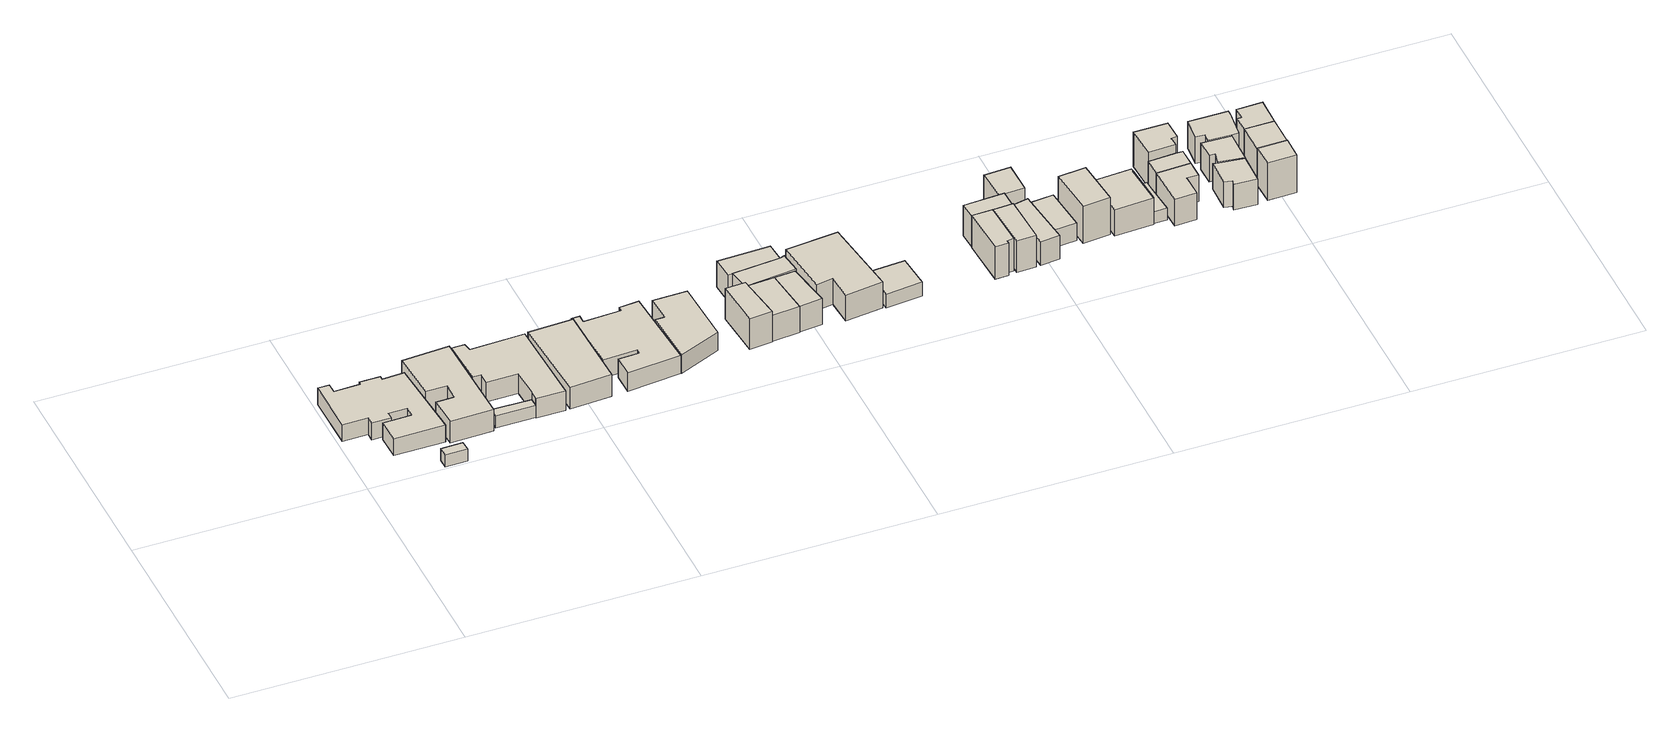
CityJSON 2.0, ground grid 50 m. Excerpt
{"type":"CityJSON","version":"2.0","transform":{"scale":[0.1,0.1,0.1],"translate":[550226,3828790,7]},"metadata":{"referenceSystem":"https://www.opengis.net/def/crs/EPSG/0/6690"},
"CityObjects":{
"building1":{"type":"Building","attributes":{"計測周辺長":94.28,"1/2500図郭":107,"区名":"平野区","町丁目名称":"瓜破西３丁目","街区番号":8,"class":"3001","usage":"411","measuredHeight":4.2,"storeysAboveGround":2,"BuildingDetailAttribute.buildingRoofEdgeArea":269.72,"BuildingDetailAttribute.buildingStructureType":"601","BuildingDetailAttribute.buildingStructureOrgType":"1","BuildingDetailAttribute.detailedUsage":"1110","BuildingDetailAttribute.specifiedBuildingCoverageRate":0.6,"BuildingDetailAttribute.surveyYear":2017,"BuildingRiverFloodingRiskAttribute.description":"2","BuildingRiverFloodingRiskAttribute.rank":"3","BuildingRiverFloodingRiskAttribute.depth":3.53,"BuildingRiverFloodingRiskAttribute.adminType":"1","BuildingRiverFloodingRiskAttribute.scale":"1","BuildingRiverFloodingRiskAttribute.duration":15.27,"BuildingIDAttribute.prefecture":"27","BuildingIDAttribute.city":"27126"},"geometry":[{"type":"Solid","lod":"1","boundaries":[[[[0,1,2,3,4,5,6,7,8,9,10,11,12,13,14,15,16,17]],[[16,18,19,17]],[[15,20,18,16]],[[14,21,20,15]],[[13,22,21,14]],[[12,23,22,13]],[[11,24,23,12]],[[10,25,24,11]],[[9,26,25,10]],[[8,27,26,9]],[[7,28,27,8]],[[6,29,28,7]],[[5,30,29,6]],[[4,31,30,5]],[[3,32,31,4]],[[2,33,32,3]],[[1,34,33,2]],[[0,35,34,1]],[[17,19,35,0]],[[18,20,21,22,23,24,25,26,27,28,29,30,31,32,33,34,35,19]]]]}]},
"building2":{"type":"Building","attributes":{"計測周辺長":14.01,"1/2500図郭":107,"区名":"平野区","町丁目名称":"瓜破西３丁目","街区番号":15,"class":"3001","usage":"411","storeysAboveGround":1,"BuildingDetailAttribute.buildingRoofEdgeArea":10.74,"BuildingDetailAttribute.buildingStructureType":"610","BuildingDetailAttribute.buildingStructureOrgType":"2","BuildingDetailAttribute.detailedUsage":"1110","BuildingDetailAttribute.specifiedBuildingCoverageRate":0.6,"BuildingDetailAttribute.surveyYear":2017,"BuildingRiverFloodingRiskAttribute.description":"2","BuildingRiverFloodingRiskAttribute.rank":"3","BuildingRiverFloodingRiskAttribute.depth":3.49,"BuildingRiverFloodingRiskAttribute.adminType":"1","BuildingRiverFloodingRiskAttribute.scale":"1","BuildingRiverFloodingRiskAttribute.duration":15.28,"BuildingIDAttribute.prefecture":"27","BuildingIDAttribute.city":"27126"},"geometry":[{"type":"Solid","lod":"1","boundaries":[[[[36,37,38,39]],[[38,40,41,39]],[[37,42,40,38]],[[36,43,42,37]],[[39,41,43,36]],[[40,42,43,41]]]]}]},
"building3":{"type":"Building","attributes":{"計測周辺長":70.78,"1/2500図郭":107,"区名":"平野区","町丁目名称":"瓜破西３丁目","街区番号":8,"class":"3001","usage":"411","measuredHeight":5.4,"storeysAboveGround":2,"BuildingDetailAttribute.buildingRoofEdgeArea":192.94,"BuildingDetailAttribute.buildingStructureType":"601","BuildingDetailAttribute.buildingStructureOrgType":"1","BuildingDetailAttribute.detailedUsage":"1110","BuildingDetailAttribute.specifiedBuildingCoverageRate":0.6,"BuildingDetailAttribute.surveyYear":2017,"BuildingRiverFloodingRiskAttribute.description":"2","BuildingRiverFloodingRiskAttribute.rank":"3","BuildingRiverFloodingRiskAttribute.depth":3.53,"BuildingRiverFloodingRiskAttribute.adminType":"1","BuildingRiverFloodingRiskAttribute.scale":"1","BuildingRiverFloodingRiskAttribute.duration":15.27,"BuildingIDAttribute.prefecture":"27","BuildingIDAttribute.city":"27126"},"geometry":[{"type":"Solid","lod":"1","boundaries":[[[[44,45,46,47,48,49,50,51]],[[50,52,53,51]],[[49,54,52,50]],[[48,55,54,49]],[[47,56,55,48]],[[46,57,56,47]],[[45,58,57,46]],[[44,59,58,45]],[[51,53,59,44]],[[52,54,55,56,57,58,59,53]]]]}]},
"building4":{"type":"Building","attributes":{"計測周辺長":21.18,"1/2500図郭":107,"区名":"平野区","町丁目名称":"瓜破西３丁目","街区番号":8,"class":"3001","usage":"411","storeysAboveGround":1,"BuildingDetailAttribute.buildingRoofEdgeArea":17.98,"BuildingDetailAttribute.buildingStructureType":"601","BuildingDetailAttribute.buildingStructureOrgType":"1","BuildingDetailAttribute.detailedUsage":"1110","BuildingDetailAttribute.specifiedBuildingCoverageRate":0.6,"BuildingDetailAttribute.surveyYear":2017,"BuildingRiverFloodingRiskAttribute.description":"2","BuildingRiverFloodingRiskAttribute.rank":"3","BuildingRiverFloodingRiskAttribute.depth":3.71,"BuildingRiverFloodingRiskAttribute.adminType":"1","BuildingRiverFloodingRiskAttribute.scale":"1","BuildingRiverFloodingRiskAttribute.duration":15.3,"BuildingIDAttribute.prefecture":"27","BuildingIDAttribute.city":"27126"},"geometry":[{"type":"Solid","lod":"1","boundaries":[[[[60,61,62,63]],[[62,64,65,63]],[[61,66,64,62]],[[60,67,66,61]],[[63,65,67,60]],[[64,66,67,65]]]]}]},
"building5":{"type":"Building","attributes":{"計測周辺長":71.53,"1/2500図郭":107,"区名":"平野区","町丁目名称":"瓜破西３丁目","街区番号":8,"class":"3001","usage":"411","measuredHeight":4.9,"storeysAboveGround":2,"BuildingDetailAttribute.buildingRoofEdgeArea":213.63,"BuildingDetailAttribute.buildingStructureType":"601","BuildingDetailAttribute.buildingStructureOrgType":"1","BuildingDetailAttribute.detailedUsage":"1110","BuildingDetailAttribute.specifiedBuildingCoverageRate":0.6,"BuildingDetailAttribute.surveyYear":2017,"BuildingRiverFloodingRiskAttribute.description":"2","BuildingRiverFloodingRiskAttribute.rank":"3","BuildingRiverFloodingRiskAttribute.depth":3.57,"BuildingRiverFloodingRiskAttribute.adminType":"1","BuildingRiverFloodingRiskAttribute.scale":"1","BuildingRiverFloodingRiskAttribute.duration":15.2,"BuildingIDAttribute.prefecture":"27","BuildingIDAttribute.city":"27126"},"geometry":[{"type":"Solid","lod":"1","boundaries":[[[[68,63,69,70,71,72,73,74,75,76,77,78,60]],[[78,79,80,60]],[[77,81,79,78]],[[76,82,81,77]],[[75,83,82,76]],[[74,84,83,75]],[[73,85,84,74]],[[72,86,85,73]],[[71,87,86,72]],[[70,88,87,71]],[[69,89,88,70]],[[63,90,89,69]],[[68,91,90,63]],[[60,80,91,68]],[[79,81,82,83,84,85,86,87,88,89,90,91,80]]]]}]},
"building6":{"type":"Building","attributes":{"計測周辺長":56.54,"1/2500図郭":107,"区名":"平野区","町丁目名称":"瓜破西３丁目","街区番号":8,"class":"3001","usage":"411","measuredHeight":5.5,"storeysAboveGround":2,"BuildingDetailAttribute.buildingRoofEdgeArea":177.19,"BuildingDetailAttribute.buildingStructureType":"601","BuildingDetailAttribute.buildingStructureOrgType":"1","BuildingDetailAttribute.detailedUsage":"1110","BuildingDetailAttribute.specifiedBuildingCoverageRate":0.6,"BuildingDetailAttribute.surveyYear":2017,"BuildingRiverFloodingRiskAttribute.description":"2","BuildingRiverFloodingRiskAttribute.rank":"3","BuildingRiverFloodingRiskAttribute.depth":3.47,"BuildingRiverFloodingRiskAttribute.adminType":"1","BuildingRiverFloodingRiskAttribute.scale":"1","BuildingRiverFloodingRiskAttribute.duration":15.2,"BuildingIDAttribute.prefecture":"27","BuildingIDAttribute.city":"27126"},"geometry":[{"type":"Solid","lod":"1","boundaries":[[[[92,93,94,95]],[[94,96,97,95]],[[93,98,96,94]],[[92,99,98,93]],[[95,97,99,92]],[[96,98,99,97]]]]}]},
"building7":{"type":"Building","attributes":{"計測周辺長":92.6,"1/2500図郭":107,"区名":"平野区","町丁目名称":"瓜破西３丁目","街区番号":8,"class":"3001","usage":"411","measuredHeight":4.6,"storeysAboveGround":2,"BuildingDetailAttribute.buildingRoofEdgeArea":288.92,"BuildingDetailAttribute.buildingStructureType":"601","BuildingDetailAttribute.buildingStructureOrgType":"1","BuildingDetailAttribute.detailedUsage":"1110","BuildingDetailAttribute.specifiedBuildingCoverageRate":0.6,"BuildingDetailAttribute.surveyYear":2017,"BuildingRiverFloodingRiskAttribute.description":"2","BuildingRiverFloodingRiskAttribute.rank":"3","BuildingRiverFloodingRiskAttribute.depth":3.47,"BuildingRiverFloodingRiskAttribute.adminType":"1","BuildingRiverFloodingRiskAttribute.scale":"1","BuildingRiverFloodingRiskAttribute.duration":15.28,"BuildingIDAttribute.prefecture":"27","BuildingIDAttribute.city":"27126"},"geometry":[{"type":"Solid","lod":"1","boundaries":[[[[100,101,102,103,104,105,106,107,108,109,110,111]],[[110,112,113,111]],[[109,114,112,110]],[[108,115,114,109]],[[107,116,115,108]],[[106,117,116,107]],[[105,118,117,106]],[[104,119,118,105]],[[103,120,119,104]],[[102,121,120,103]],[[101,122,121,102]],[[100,123,122,101]],[[111,113,123,100]],[[112,114,115,116,117,118,119,120,121,122,123,113]]]]}]},
"building8":{"type":"Building","attributes":{"計測周辺長":41.13,"1/2500図郭":107,"区名":"平野区","町丁目名称":"瓜破西３丁目","街区番号":8,"class":"3001","usage":"411","measuredHeight":4.7,"storeysAboveGround":1,"BuildingDetailAttribute.buildingRoofEdgeArea":93.41,"BuildingDetailAttribute.buildingStructureType":"601","BuildingDetailAttribute.buildingStructureOrgType":"1","BuildingDetailAttribute.detailedUsage":"1110","BuildingDetailAttribute.specifiedBuildingCoverageRate":0.6,"BuildingDetailAttribute.surveyYear":2017,"BuildingRiverFloodingRiskAttribute.description":"2","BuildingRiverFloodingRiskAttribute.rank":"3","BuildingRiverFloodingRiskAttribute.depth":3.81,"BuildingRiverFloodingRiskAttribute.adminType":"1","BuildingRiverFloodingRiskAttribute.scale":"1","BuildingRiverFloodingRiskAttribute.duration":15.28,"BuildingIDAttribute.prefecture":"27","BuildingIDAttribute.city":"27126"},"geometry":[{"type":"Solid","lod":"1","boundaries":[[[[124,125,126,127,128,129]],[[128,130,131,129]],[[127,132,130,128]],[[126,133,132,127]],[[125,134,133,126]],[[124,135,134,125]],[[129,131,135,124]],[[130,132,133,134,135,131]]]]}]},
"building9":{"type":"Building","attributes":{"計測周辺長":30.69,"1/2500図郭":107,"区名":"平野区","町丁目名称":"瓜破６丁目","街区番号":2,"class":"3001","usage":"411","measuredHeight":7.8,"storeysAboveGround":3,"BuildingDetailAttribute.buildingRoofEdgeArea":50.05,"BuildingDetailAttribute.buildingStructureType":"610","BuildingDetailAttribute.buildingStructureOrgType":"2","BuildingDetailAttribute.detailedUsage":"1110","BuildingDetailAttribute.specifiedBuildingCoverageRate":0.6,"BuildingDetailAttribute.surveyYear":2017,"BuildingRiverFloodingRiskAttribute.description":"2","BuildingRiverFloodingRiskAttribute.rank":"3","BuildingRiverFloodingRiskAttribute.depth":3.71,"BuildingRiverFloodingRiskAttribute.adminType":"1","BuildingRiverFloodingRiskAttribute.scale":"1","BuildingRiverFloodingRiskAttribute.duration":15.28,"BuildingIDAttribute.prefecture":"27","BuildingIDAttribute.city":"27126"},"geometry":[{"type":"Solid","lod":"1","boundaries":[[[[136,137,138,139]],[[138,140,141,139]],[[137,142,140,138]],[[136,143,142,137]],[[139,141,143,136]],[[140,142,143,141]]]]}]},
"building10":{"type":"Building","attributes":{"計測周辺長":33.17,"1/2500図郭":107,"区名":"平野区","町丁目名称":"瓜破６丁目","街区番号":2,"class":"3001","usage":"411","measuredHeight":6.6,"storeysAboveGround":2,"BuildingDetailAttribute.buildingRoofEdgeArea":64.23,"BuildingDetailAttribute.buildingStructureType":"601","BuildingDetailAttribute.buildingStructureOrgType":"1","BuildingDetailAttribute.detailedUsage":"1110","BuildingDetailAttribute.specifiedBuildingCoverageRate":0.6,"BuildingDetailAttribute.surveyYear":2017,"BuildingRiverFloodingRiskAttribute.description":"2","BuildingRiverFloodingRiskAttribute.rank":"3","BuildingRiverFloodingRiskAttribute.depth":3.66,"BuildingRiverFloodingRiskAttribute.adminType":"1","BuildingRiverFloodingRiskAttribute.scale":"1","BuildingRiverFloodingRiskAttribute.duration":14.57,"BuildingIDAttribute.prefecture":"27","BuildingIDAttribute.city":"27126"},"geometry":[{"type":"Solid","lod":"1","boundaries":[[[[144,145,146,147]],[[146,148,149,147]],[[145,150,148,146]],[[144,151,150,145]],[[147,149,151,144]],[[148,150,151,149]]]]}]},
"building11":{"type":"Building","attributes":{"計測周辺長":31.93,"1/2500図郭":107,"区名":"平野区","町丁目名称":"瓜破６丁目","街区番号":2,"class":"3001","usage":"411","measuredHeight":6.4,"storeysAboveGround":2,"BuildingDetailAttribute.buildingRoofEdgeArea":51.83,"BuildingDetailAttribute.buildingStructureType":"601","BuildingDetailAttribute.buildingStructureOrgType":"1","BuildingDetailAttribute.detailedUsage":"1110","BuildingDetailAttribute.specifiedBuildingCoverageRate":0.6,"BuildingDetailAttribute.surveyYear":2017,"BuildingRiverFloodingRiskAttribute.description":"2","BuildingRiverFloodingRiskAttribute.rank":"3","BuildingRiverFloodingRiskAttribute.depth":3.66,"BuildingRiverFloodingRiskAttribute.adminType":"1","BuildingRiverFloodingRiskAttribute.scale":"1","BuildingRiverFloodingRiskAttribute.duration":14.57,"BuildingIDAttribute.prefecture":"27","BuildingIDAttribute.city":"27126"},"geometry":[{"type":"Solid","lod":"1","boundaries":[[[[152,153,154,155,156]],[[155,157,158,156]],[[154,159,157,155]],[[153,160,159,154]],[[152,161,160,153]],[[156,158,161,152]],[[157,159,160,161,158]]]]}]},
"building12":{"type":"Building","attributes":{"計測周辺長":32.42,"1/2500図郭":107,"区名":"平野区","町丁目名称":"瓜破６丁目","街区番号":2,"class":"3001","usage":"411","measuredHeight":6.5,"storeysAboveGround":2,"BuildingDetailAttribute.buildingRoofEdgeArea":53.65,"BuildingDetailAttribute.buildingStructureType":"601","BuildingDetailAttribute.buildingStructureOrgType":"1","BuildingDetailAttribute.detailedUsage":"1110","BuildingDetailAttribute.specifiedBuildingCoverageRate":0.6,"BuildingDetailAttribute.surveyYear":2017,"BuildingRiverFloodingRiskAttribute.description":"2","BuildingRiverFloodingRiskAttribute.rank":"3","BuildingRiverFloodingRiskAttribute.depth":3.66,"BuildingRiverFloodingRiskAttribute.adminType":"1","BuildingRiverFloodingRiskAttribute.scale":"1","BuildingRiverFloodingRiskAttribute.duration":14.57,"BuildingIDAttribute.prefecture":"27","BuildingIDAttribute.city":"27126"},"geometry":[{"type":"Solid","lod":"1","boundaries":[[[[162,163,164,165,166]],[[165,167,168,166]],[[164,169,167,165]],[[163,170,169,164]],[[162,171,170,163]],[[166,168,171,162]],[[167,169,170,171,168]]]]}]},
"building13":{"type":"Building","attributes":{"計測周辺長":29.86,"1/2500図郭":107,"区名":"平野区","町丁目名称":"瓜破６丁目","街区番号":2,"class":"3001","usage":"411","measuredHeight":6.5,"storeysAboveGround":2,"BuildingDetailAttribute.buildingRoofEdgeArea":48.21,"BuildingDetailAttribute.buildingStructureType":"601","BuildingDetailAttribute.buildingStructureOrgType":"1","BuildingDetailAttribute.detailedUsage":"1110","BuildingDetailAttribute.specifiedBuildingCoverageRate":0.6,"BuildingDetailAttribute.surveyYear":2017,"BuildingRiverFloodingRiskAttribute.description":"2","BuildingRiverFloodingRiskAttribute.rank":"3","BuildingRiverFloodingRiskAttribute.depth":3.56,"BuildingRiverFloodingRiskAttribute.adminType":"1","BuildingRiverFloodingRiskAttribute.scale":"1","BuildingRiverFloodingRiskAttribute.duration":14.57,"BuildingIDAttribute.prefecture":"27","BuildingIDAttribute.city":"27126"},"geometry":[{"type":"Solid","lod":"1","boundaries":[[[[172,173,174,175]],[[174,176,151,175]],[[173,177,176,174]],[[172,149,177,173]],[[175,151,149,172]],[[176,177,149,151]]]]}]},
"building14":{"type":"Building","attributes":{"計測周辺長":65.95,"1/2500図郭":107,"区名":"平野区","町丁目名称":"瓜破６丁目","街区番号":2,"class":"3001","usage":"411","measuredHeight":6.5,"storeysAboveGround":2,"BuildingDetailAttribute.buildingRoofEdgeArea":208.09,"BuildingDetailAttribute.buildingStructureType":"601","BuildingDetailAttribute.buildingStructureOrgType":"1","BuildingDetailAttribute.detailedUsage":"1110","BuildingDetailAttribute.specifiedBuildingCoverageRate":0.6,"BuildingDetailAttribute.surveyYear":2017,"BuildingRiverFloodingRiskAttribute.description":"2","BuildingRiverFloodingRiskAttribute.rank":"3","BuildingRiverFloodingRiskAttribute.depth":3.46,"BuildingRiverFloodingRiskAttribute.adminType":"1","BuildingRiverFloodingRiskAttribute.scale":"1","BuildingRiverFloodingRiskAttribute.duration":14.57,"BuildingIDAttribute.prefecture":"27","BuildingIDAttribute.city":"27126"},"geometry":[{"type":"Solid","lod":"1","boundaries":[[[[178,179,180,181,182,183]],[[182,184,185,183]],[[181,186,184,182]],[[180,187,186,181]],[[179,188,187,180]],[[178,189,188,179]],[[183,185,189,178]],[[184,186,187,188,189,185]]]]}]},
"building15":{"type":"Building","attributes":{"計測周辺長":31.07,"1/2500図郭":107,"区名":"平野区","町丁目名称":"瓜破６丁目","街区番号":2,"class":"3001","usage":"402","measuredHeight":3.5,"storeysAboveGround":1,"BuildingDetailAttribute.buildingRoofEdgeArea":60.28,"BuildingDetailAttribute.buildingStructureType":"610","BuildingDetailAttribute.buildingStructureOrgType":"2","BuildingDetailAttribute.detailedUsage":"1401","BuildingDetailAttribute.specifiedBuildingCoverageRate":0.6,"BuildingDetailAttribute.surveyYear":2017,"BuildingRiverFloodingRiskAttribute.description":"2","BuildingRiverFloodingRiskAttribute.rank":"3","BuildingRiverFloodingRiskAttribute.depth":3.46,"BuildingRiverFloodingRiskAttribute.adminType":"1","BuildingRiverFloodingRiskAttribute.scale":"1","BuildingRiverFloodingRiskAttribute.duration":14.57,"BuildingIDAttribute.prefecture":"27","BuildingIDAttribute.city":"27126"},"geometry":[{"type":"Solid","lod":"1","boundaries":[[[[190,191,192,193]],[[192,194,195,193]],[[191,196,194,192]],[[190,197,196,191]],[[193,195,197,190]],[[194,196,197,195]]]]}]},
"building16":{"type":"Building","attributes":{"計測周辺長":31.71,"1/2500図郭":107,"区名":"平野区","町丁目名称":"瓜破６丁目","街区番号":4,"class":"3001","usage":"411","measuredHeight":8.2,"storeysAboveGround":3,"BuildingDetailAttribute.buildingRoofEdgeArea":54.81,"BuildingDetailAttribute.buildingStructureType":"601","BuildingDetailAttribute.buildingStructureOrgType":"1","BuildingDetailAttribute.detailedUsage":"1110","BuildingDetailAttribute.specifiedBuildingCoverageRate":0.6,"BuildingDetailAttribute.surveyYear":2017,"BuildingRiverFloodingRiskAttribute.description":"2","BuildingRiverFloodingRiskAttribute.rank":"3","BuildingRiverFloodingRiskAttribute.depth":3.96,"BuildingRiverFloodingRiskAttribute.adminType":"1","BuildingRiverFloodingRiskAttribute.scale":"1","BuildingRiverFloodingRiskAttribute.duration":14.87,"BuildingIDAttribute.prefecture":"27","BuildingIDAttribute.city":"27126"},"geometry":[{"type":"Solid","lod":"1","boundaries":[[[[198,199,200,201,202,203]],[[202,204,205,203]],[[201,206,204,202]],[[200,207,206,201]],[[199,208,207,200]],[[198,209,208,199]],[[203,205,209,198]],[[204,206,207,208,209,205]]]]}]},
"building17":{"type":"Building","attributes":{"計測周辺長":27.27,"1/2500図郭":107,"区名":"平野区","町丁目名称":"瓜破６丁目","街区番号":4,"class":"3001","usage":"413","measuredHeight":7.7,"storeysAboveGround":3,"BuildingDetailAttribute.buildingRoofEdgeArea":40.04,"BuildingDetailAttribute.buildingStructureType":"601","BuildingDetailAttribute.buildingStructureOrgType":"1","BuildingDetailAttribute.detailedUsage":"1150","BuildingDetailAttribute.specifiedBuildingCoverageRate":0.6,"BuildingDetailAttribute.surveyYear":2017,"BuildingRiverFloodingRiskAttribute.description":"2","BuildingRiverFloodingRiskAttribute.rank":"3","BuildingRiverFloodingRiskAttribute.depth":3.96,"BuildingRiverFloodingRiskAttribute.adminType":"1","BuildingRiverFloodingRiskAttribute.scale":"1","BuildingRiverFloodingRiskAttribute.duration":14.87,"BuildingIDAttribute.prefecture":"27","BuildingIDAttribute.city":"27126"},"geometry":[{"type":"Solid","lod":"1","boundaries":[[[[210,211,212,213]],[[212,214,215,213]],[[211,216,214,212]],[[210,217,216,211]],[[213,215,217,210]],[[214,216,217,215]]]]}]},
"building18":{"type":"Building","attributes":{"計測周辺長":29.62,"1/2500図郭":107,"区名":"平野区","町丁目名称":"瓜破６丁目","街区番号":4,"class":"3001","usage":"411","measuredHeight":7.9,"storeysAboveGround":3,"BuildingDetailAttribute.buildingRoofEdgeArea":44.38,"BuildingDetailAttribute.buildingStructureType":"601","BuildingDetailAttribute.buildingStructureOrgType":"1","BuildingDetailAttribute.detailedUsage":"1110","BuildingDetailAttribute.specifiedBuildingCoverageRate":0.6,"BuildingDetailAttribute.surveyYear":2017,"BuildingRiverFloodingRiskAttribute.description":"2","BuildingRiverFloodingRiskAttribute.rank":"3","BuildingRiverFloodingRiskAttribute.depth":3.65,"BuildingRiverFloodingRiskAttribute.adminType":"1","BuildingRiverFloodingRiskAttribute.scale":"1","BuildingRiverFloodingRiskAttribute.duration":14.87,"BuildingIDAttribute.prefecture":"27","BuildingIDAttribute.city":"27126"},"geometry":[{"type":"Solid","lod":"1","boundaries":[[[[218,219,220,221]],[[220,222,223,221]],[[219,224,222,220]],[[218,225,224,219]],[[221,223,225,218]],[[222,224,225,223]]]]}]},
"building19":{"type":"Building","attributes":{"計測周辺長":31.5,"1/2500図郭":107,"区名":"平野区","町丁目名称":"瓜破６丁目","街区番号":4,"class":"3001","usage":"411","measuredHeight":5.8,"storeysAboveGround":2,"BuildingDetailAttribute.buildingRoofEdgeArea":46.46,"BuildingDetailAttribute.buildingStructureType":"601","BuildingDetailAttribute.buildingStructureOrgType":"1","BuildingDetailAttribute.detailedUsage":"1110","BuildingDetailAttribute.specifiedBuildingCoverageRate":0.6,"BuildingDetailAttribute.surveyYear":2017,"BuildingRiverFloodingRiskAttribute.description":"2","BuildingRiverFloodingRiskAttribute.rank":"3","BuildingRiverFloodingRiskAttribute.depth":3.56,"BuildingRiverFloodingRiskAttribute.adminType":"1","BuildingRiverFloodingRiskAttribute.scale":"1","BuildingRiverFloodingRiskAttribute.duration":13.62,"BuildingIDAttribute.prefecture":"27","BuildingIDAttribute.city":"27126"},"geometry":[{"type":"Solid","lod":"1","boundaries":[[[[226,227,228,229]],[[228,230,231,229]],[[227,232,230,228]],[[226,233,232,227]],[[229,231,233,226]],[[230,232,233,231]]]]}]},
"building20":{"type":"Building","attributes":{"計測周辺長":25.41,"1/2500図郭":107,"区名":"平野区","町丁目名称":"瓜破６丁目","街区番号":4,"class":"3001","usage":"411","measuredHeight":7,"storeysAboveGround":2,"BuildingDetailAttribute.buildingRoofEdgeArea":39.82,"BuildingDetailAttribute.buildingStructureType":"601","BuildingDetailAttribute.buildingStructureOrgType":"1","BuildingDetailAttribute.detailedUsage":"1110","BuildingDetailAttribute.specifiedBuildingCoverageRate":0.6,"BuildingDetailAttribute.surveyYear":2017,"BuildingRiverFloodingRiskAttribute.description":"2","BuildingRiverFloodingRiskAttribute.rank":"3","BuildingRiverFloodingRiskAttribute.depth":3.75,"BuildingRiverFloodingRiskAttribute.adminType":"1","BuildingRiverFloodingRiskAttribute.scale":"1","BuildingRiverFloodingRiskAttribute.duration":14.87,"BuildingIDAttribute.prefecture":"27","BuildingIDAttribute.city":"27126"},"geometry":[{"type":"Solid","lod":"1","boundaries":[[[[234,235,236,237]],[[236,238,239,237]],[[235,240,238,236]],[[234,241,240,235]],[[237,239,241,234]],[[238,240,241,239]]]]}]},
"building21":{"type":"Building","attributes":{"計測周辺長":29.94,"1/2500図郭":107,"区名":"平野区","町丁目名称":"瓜破６丁目","街区番号":4,"class":"3001","usage":"411","measuredHeight":4.4,"storeysAboveGround":1,"BuildingDetailAttribute.buildingRoofEdgeArea":50.28,"BuildingDetailAttribute.buildingStructureType":"601","BuildingDetailAttribute.buildingStructureOrgType":"1","BuildingDetailAttribute.detailedUsage":"1110","BuildingDetailAttribute.specifiedBuildingCoverageRate":0.6,"BuildingDetailAttribute.surveyYear":2017,"BuildingRiverFloodingRiskAttribute.description":"2","BuildingRiverFloodingRiskAttribute.rank":"3","BuildingRiverFloodingRiskAttribute.depth":3.56,"BuildingRiverFloodingRiskAttribute.adminType":"1","BuildingRiverFloodingRiskAttribute.scale":"1","BuildingRiverFloodingRiskAttribute.duration":13.62,"BuildingIDAttribute.prefecture":"27","BuildingIDAttribute.city":"27126"},"geometry":[{"type":"Solid","lod":"1","boundaries":[[[[242,243,244,245]],[[244,246,247,245]],[[243,248,246,244]],[[242,249,248,243]],[[245,247,249,242]],[[246,248,249,247]]]]}]},
"building22":{"type":"Building","attributes":{"計測周辺長":33.1,"1/2500図郭":107,"区名":"平野区","町丁目名称":"瓜破６丁目","街区番号":4,"class":"3001","usage":"413","measuredHeight":9.3,"storeysAboveGround":3,"BuildingDetailAttribute.buildingRoofEdgeArea":63.38,"BuildingDetailAttribute.buildingStructureType":"601","BuildingDetailAttribute.buildingStructureOrgType":"1","BuildingDetailAttribute.detailedUsage":"1150","BuildingDetailAttribute.specifiedBuildingCoverageRate":0.6,"BuildingDetailAttribute.surveyYear":2017,"BuildingRiverFloodingRiskAttribute.description":"2","BuildingRiverFloodingRiskAttribute.rank":"3","BuildingRiverFloodingRiskAttribute.depth":3.56,"BuildingRiverFloodingRiskAttribute.adminType":"1","BuildingRiverFloodingRiskAttribute.scale":"1","BuildingRiverFloodingRiskAttribute.duration":13.62,"BuildingIDAttribute.prefecture":"27","BuildingIDAttribute.city":"27126"},"geometry":[{"type":"Solid","lod":"1","boundaries":[[[[250,251,252,253]],[[252,254,255,253]],[[251,256,254,252]],[[250,257,256,251]],[[253,255,257,250]],[[254,256,257,255]]]]}]},
"building23":{"type":"Building","attributes":{"計測周辺長":37.45,"1/2500図郭":107,"区名":"平野区","町丁目名称":"瓜破６丁目","街区番号":4,"class":"3001","usage":"411","measuredHeight":6.6,"storeysAboveGround":2,"BuildingDetailAttribute.buildingRoofEdgeArea":87,"BuildingDetailAttribute.buildingStructureType":"601","BuildingDetailAttribute.buildingStructureOrgType":"1","BuildingDetailAttribute.detailedUsage":"1110","BuildingDetailAttribute.specifiedBuildingCoverageRate":0.6,"BuildingDetailAttribute.surveyYear":2017,"BuildingRiverFloodingRiskAttribute.description":"2","BuildingRiverFloodingRiskAttribute.rank":"3","BuildingRiverFloodingRiskAttribute.depth":3.56,"BuildingRiverFloodingRiskAttribute.adminType":"1","BuildingRiverFloodingRiskAttribute.scale":"1","BuildingRiverFloodingRiskAttribute.duration":13.62,"BuildingIDAttribute.prefecture":"27","BuildingIDAttribute.city":"27126"},"geometry":[{"type":"Solid","lod":"1","boundaries":[[[[258,259,260,261,262,263,264,265]],[[264,266,267,265]],[[263,268,266,264]],[[262,269,268,263]],[[261,270,269,262]],[[260,271,270,261]],[[259,272,271,260]],[[258,273,272,259]],[[265,267,273,258]],[[266,268,269,270,271,272,273,267]]]]}]},
"building24":{"type":"Building","attributes":{"計測周辺長":37.45,"1/2500図郭":107,"区名":"平野区","町丁目名称":"瓜破６丁目","街区番号":4,"class":"3001","usage":"411","measuredHeight":6.6,"storeysAboveGround":2,"BuildingDetailAttribute.buildingRoofEdgeArea":87,"BuildingDetailAttribute.buildingStructureType":"601","BuildingDetailAttribute.buildingStructureOrgType":"1","BuildingDetailAttribute.detailedUsage":"1110","BuildingDetailAttribute.specifiedBuildingCoverageRate":0.6,"BuildingDetailAttribute.surveyYear":2017,"BuildingRiverFloodingRiskAttribute.description":"2","BuildingRiverFloodingRiskAttribute.rank":"3","BuildingRiverFloodingRiskAttribute.depth":3.56,"BuildingRiverFloodingRiskAttribute.adminType":"1","BuildingRiverFloodingRiskAttribute.scale":"1","BuildingRiverFloodingRiskAttribute.duration":13.62,"BuildingIDAttribute.prefecture":"27","BuildingIDAttribute.city":"27126"},"geometry":[{"type":"Solid","lod":"1","boundaries":[[[[260,259,258,265]],[[258,273,267,265]],[[259,272,273,258]],[[260,271,272,259]],[[265,267,271,260]],[[273,272,271,267]]]]}]},
"building25":{"type":"Building","attributes":{"計測周辺長":23.65,"1/2500図郭":107,"区名":"平野区","町丁目名称":"瓜破６丁目","街区番号":4,"class":"3001","usage":"411","storeysAboveGround":1,"BuildingDetailAttribute.buildingRoofEdgeArea":25.33,"BuildingDetailAttribute.buildingStructureType":"610","BuildingDetailAttribute.buildingStructureOrgType":"2","BuildingDetailAttribute.detailedUsage":"1110","BuildingDetailAttribute.specifiedBuildingCoverageRate":0.6,"BuildingDetailAttribute.surveyYear":2017,"BuildingRiverFloodingRiskAttribute.description":"2","BuildingRiverFloodingRiskAttribute.rank":"3","BuildingRiverFloodingRiskAttribute.depth":3.56,"BuildingRiverFloodingRiskAttribute.adminType":"1","BuildingRiverFloodingRiskAttribute.scale":"1","BuildingRiverFloodingRiskAttribute.duration":13.62,"BuildingIDAttribute.prefecture":"27","BuildingIDAttribute.city":"27126"},"geometry":[{"type":"Solid","lod":"1","boundaries":[[[[274,260,265,275,276]],[[275,277,278,276]],[[265,279,277,275]],[[260,280,279,265]],[[274,281,280,260]],[[276,278,281,274]],[[277,279,280,281,278]]]]}]},
"building26":{"type":"Building","attributes":{"計測周辺長":32.66,"1/2500図郭":107,"区名":"平野区","町丁目名称":"瓜破６丁目","街区番号":4,"class":"3001","usage":"411","measuredHeight":6.7,"storeysAboveGround":2,"BuildingDetailAttribute.buildingRoofEdgeArea":53.14,"BuildingDetailAttribute.buildingStructureType":"601","BuildingDetailAttribute.buildingStructureOrgType":"1","BuildingDetailAttribute.detailedUsage":"1110","BuildingDetailAttribute.specifiedBuildingCoverageRate":0.8,"BuildingDetailAttribute.surveyYear":2017,"BuildingRiverFloodingRiskAttribute.description":"2","BuildingRiverFloodingRiskAttribute.rank":"3","BuildingRiverFloodingRiskAttribute.depth":3.52,"BuildingRiverFloodingRiskAttribute.adminType":"1","BuildingRiverFloodingRiskAttribute.scale":"1","BuildingRiverFloodingRiskAttribute.duration":12.98,"BuildingIDAttribute.prefecture":"27","BuildingIDAttribute.city":"27126"},"geometry":[{"type":"Solid","lod":"1","boundaries":[[[[282,283,284,285,286,287]],[[286,288,289,287]],[[285,290,288,286]],[[284,291,290,285]],[[283,292,291,284]],[[282,293,292,283]],[[287,289,293,282]],[[288,290,291,292,293,289]]]]}]},
"building27":{"type":"Building","attributes":{"計測周辺長":22.97,"1/2500図郭":107,"区名":"平野区","町丁目名称":"瓜破６丁目","街区番号":4,"class":"3001","usage":"411","measuredHeight":6.5,"storeysAboveGround":2,"BuildingDetailAttribute.buildingRoofEdgeArea":30.16,"BuildingDetailAttribute.buildingStructureType":"601","BuildingDetailAttribute.buildingStructureOrgType":"1","BuildingDetailAttribute.detailedUsage":"1110","BuildingDetailAttribute.specifiedBuildingCoverageRate":0.8,"BuildingDetailAttribute.surveyYear":2017,"BuildingRiverFloodingRiskAttribute.description":"2","BuildingRiverFloodingRiskAttribute.rank":"3","BuildingRiverFloodingRiskAttribute.depth":3.32,"BuildingRiverFloodingRiskAttribute.adminType":"1","BuildingRiverFloodingRiskAttribute.scale":"1","BuildingRiverFloodingRiskAttribute.duration":12.98,"BuildingIDAttribute.prefecture":"27","BuildingIDAttribute.city":"27126"},"geometry":[{"type":"Solid","lod":"1","boundaries":[[[[294,295,296,297,298]],[[297,299,300,298]],[[296,288,299,297]],[[295,289,288,296]],[[294,301,289,295]],[[298,300,301,294]],[[299,288,289,301,300]]]]}]},
"building28":{"type":"Building","attributes":{"計測周辺長":28.38,"1/2500図郭":107,"区名":"平野区","町丁目名称":"瓜破６丁目","街区番号":4,"class":"3001","usage":"411","measuredHeight":8.7,"storeysAboveGround":2,"BuildingDetailAttribute.buildingRoofEdgeArea":48.26,"BuildingDetailAttribute.buildingStructureType":"601","BuildingDetailAttribute.buildingStructureOrgType":"1","BuildingDetailAttribute.detailedUsage":"1110","BuildingDetailAttribute.specifiedBuildingCoverageRate":0.8,"BuildingDetailAttribute.surveyYear":2017,"BuildingRiverFloodingRiskAttribute.description":"2","BuildingRiverFloodingRiskAttribute.rank":"3","BuildingRiverFloodingRiskAttribute.depth":3.42,"BuildingRiverFloodingRiskAttribute.adminType":"1","BuildingRiverFloodingRiskAttribute.scale":"1","BuildingRiverFloodingRiskAttribute.duration":12.98,"BuildingIDAttribute.prefecture":"27","BuildingIDAttribute.city":"27126"},"geometry":[{"type":"Solid","lod":"1","boundaries":[[[[297,302,303,304,305,298]],[[305,306,307,298]],[[304,308,306,305]],[[303,309,308,304]],[[302,310,309,303]],[[297,311,310,302]],[[298,307,311,297]],[[306,308,309,310,311,307]]]]}]},
"building29":{"type":"Building","attributes":{"計測周辺長":27.86,"1/2500図郭":107,"区名":"平野区","町丁目名称":"瓜破６丁目","街区番号":4,"class":"3001","usage":"413","measuredHeight":6.5,"storeysAboveGround":2,"BuildingDetailAttribute.buildingRoofEdgeArea":45.44,"BuildingDetailAttribute.buildingStructureType":"601","BuildingDetailAttribute.buildingStructureOrgType":"1","BuildingDetailAttribute.detailedUsage":"1150","BuildingDetailAttribute.specifiedBuildingCoverageRate":0.8,"BuildingDetailAttribute.surveyYear":2017,"BuildingRiverFloodingRiskAttribute.description":"2","BuildingRiverFloodingRiskAttribute.rank":"3","BuildingRiverFloodingRiskAttribute.depth":3.32,"BuildingRiverFloodingRiskAttribute.adminType":"1","BuildingRiverFloodingRiskAttribute.scale":"1","BuildingRiverFloodingRiskAttribute.duration":12.98,"BuildingIDAttribute.prefecture":"27","BuildingIDAttribute.city":"27126"},"geometry":[{"type":"Solid","lod":"1","boundaries":[[[[312,313,314,315,316,317,318]],[[317,319,320,318]],[[316,321,319,317]],[[315,322,321,316]],[[314,323,322,315]],[[313,324,323,314]],[[312,325,324,313]],[[318,320,325,312]],[[319,321,322,323,324,325,320]]]]}]},
"building30":{"type":"Building","attributes":{"計測周辺長":27.39,"1/2500図郭":107,"区名":"平野区","町丁目名称":"瓜破６丁目","街区番号":4,"class":"3001","usage":"411","measuredHeight":6.6,"storeysAboveGround":2,"BuildingDetailAttribute.buildingRoofEdgeArea":42.15,"BuildingDetailAttribute.buildingStructureType":"601","BuildingDetailAttribute.buildingStructureOrgType":"1","BuildingDetailAttribute.detailedUsage":"1110","BuildingDetailAttribute.specifiedBuildingCoverageRate":0.8,"BuildingDetailAttribute.surveyYear":2017,"BuildingRiverFloodingRiskAttribute.description":"2","BuildingRiverFloodingRiskAttribute.rank":"3","BuildingRiverFloodingRiskAttribute.depth":3.32,"BuildingRiverFloodingRiskAttribute.adminType":"1","BuildingRiverFloodingRiskAttribute.scale":"1","BuildingRiverFloodingRiskAttribute.duration":12.98,"BuildingIDAttribute.prefecture":"27","BuildingIDAttribute.city":"27126"},"geometry":[{"type":"Solid","lod":"1","boundaries":[[[[326,312,318,327,328,329,330]],[[329,331,332,330]],[[328,333,331,329]],[[327,334,333,328]],[[318,335,334,327]],[[312,336,335,318]],[[326,337,336,312]],[[330,332,337,326]],[[331,333,334,335,336,337,332]]]]}]},
"building31":{"type":"Building","attributes":{"計測周辺長":30.92,"1/2500図郭":107,"区名":"平野区","町丁目名称":"瓜破６丁目","街区番号":4,"class":"3001","usage":"411","measuredHeight":6.7,"storeysAboveGround":2,"BuildingDetailAttribute.buildingRoofEdgeArea":55.95,"BuildingDetailAttribute.buildingStructureType":"601","BuildingDetailAttribute.buildingStructureOrgType":"1","BuildingDetailAttribute.detailedUsage":"1110","BuildingDetailAttribute.specifiedBuildingCoverageRate":0.8,"BuildingDetailAttribute.surveyYear":2017,"BuildingRiverFloodingRiskAttribute.description":"2","BuildingRiverFloodingRiskAttribute.rank":"3","BuildingRiverFloodingRiskAttribute.depth":3.22,"BuildingRiverFloodingRiskAttribute.adminType":"1","BuildingRiverFloodingRiskAttribute.scale":"1","BuildingRiverFloodingRiskAttribute.duration":12.98,"BuildingIDAttribute.prefecture":"27","BuildingIDAttribute.city":"27126"},"geometry":[{"type":"Solid","lod":"1","boundaries":[[[[338,339,340,341,342,343,344,345]],[[344,346,347,345]],[[343,348,346,344]],[[342,349,348,343]],[[341,350,349,342]],[[340,351,350,341]],[[339,352,351,340]],[[338,353,352,339]],[[345,347,353,338]],[[346,348,349,350,351,352,353,347]]]]}]},
"building32":{"type":"Building","attributes":{"計測周辺長":22.55,"1/2500図郭":107,"区名":"平野区","町丁目名称":"瓜破６丁目","街区番号":4,"class":"3001","usage":"413","measuredHeight":9.3,"storeysAboveGround":3,"BuildingDetailAttribute.buildingRoofEdgeArea":31.36,"BuildingDetailAttribute.buildingStructureType":"601","BuildingDetailAttribute.buildingStructureOrgType":"1","BuildingDetailAttribute.detailedUsage":"1150","BuildingDetailAttribute.specifiedBuildingCoverageRate":0.8,"BuildingDetailAttribute.surveyYear":2017,"BuildingRiverFloodingRiskAttribute.description":"2","BuildingRiverFloodingRiskAttribute.rank":"3","BuildingRiverFloodingRiskAttribute.depth":3.32,"BuildingRiverFloodingRiskAttribute.adminType":"1","BuildingRiverFloodingRiskAttribute.scale":"1","BuildingRiverFloodingRiskAttribute.duration":12.98,"BuildingIDAttribute.prefecture":"27","BuildingIDAttribute.city":"27126"},"geometry":[{"type":"Solid","lod":"1","boundaries":[[[[354,355,356,357]],[[356,358,359,357]],[[355,360,358,356]],[[354,361,360,355]],[[357,359,361,354]],[[358,360,361,359]]]]}]},
"building33":{"type":"Building","attributes":{"計測周辺長":26.38,"1/2500図郭":107,"区名":"平野区","町丁目名称":"瓜破６丁目","街区番号":4,"class":"3001","usage":"411","measuredHeight":9,"storeysAboveGround":3,"BuildingDetailAttribute.buildingRoofEdgeArea":43.46,"BuildingDetailAttribute.buildingStructureType":"601","BuildingDetailAttribute.buildingStructureOrgType":"1","BuildingDetailAttribute.detailedUsage":"1110","BuildingDetailAttribute.specifiedBuildingCoverageRate":0.8,"BuildingDetailAttribute.surveyYear":2017,"BuildingRiverFloodingRiskAttribute.description":"2","BuildingRiverFloodingRiskAttribute.rank":"3","BuildingRiverFloodingRiskAttribute.depth":3.32,"BuildingRiverFloodingRiskAttribute.adminType":"1","BuildingRiverFloodingRiskAttribute.scale":"1","BuildingRiverFloodingRiskAttribute.duration":12.98,"BuildingIDAttribute.prefecture":"27","BuildingIDAttribute.city":"27126"},"geometry":[{"type":"Solid","lod":"1","boundaries":[[[[362,363,364,365]],[[364,366,367,365]],[[363,368,366,364]],[[362,369,368,363]],[[365,367,369,362]],[[366,368,369,367]]]]}]},
"building34":{"type":"Building","attributes":{"計測周辺長":25.57,"1/2500図郭":107,"区名":"平野区","町丁目名称":"瓜破６丁目","街区番号":4,"class":"3001","usage":"411","measuredHeight":9,"storeysAboveGround":3,"BuildingDetailAttribute.buildingRoofEdgeArea":38.09,"BuildingDetailAttribute.buildingStructureType":"601","BuildingDetailAttribute.buildingStructureOrgType":"1","BuildingDetailAttribute.detailedUsage":"1110","BuildingDetailAttribute.specifiedBuildingCoverageRate":0.8,"BuildingDetailAttribute.surveyYear":2017,"BuildingRiverFloodingRiskAttribute.description":"2","BuildingRiverFloodingRiskAttribute.rank":"3","BuildingRiverFloodingRiskAttribute.depth":3.32,"BuildingRiverFloodingRiskAttribute.adminType":"1","BuildingRiverFloodingRiskAttribute.scale":"1","BuildingRiverFloodingRiskAttribute.duration":12.98,"BuildingIDAttribute.prefecture":"27","BuildingIDAttribute.city":"27126"},"geometry":[{"type":"Solid","lod":"1","boundaries":[[[[370,362,365,371,372,373,374]],[[373,375,376,374]],[[372,377,375,373]],[[371,378,377,372]],[[365,367,378,371]],[[362,369,367,365]],[[370,379,369,362]],[[374,376,379,370]],[[375,377,378,367,369,379,376]]]]}]}
},
"vertices":[
[87,76,3],[86,131,3],[148,132,3],[148,154,3],[108,154,3],[108,139,3],[66,138,3],[66,156,3],[11,155,3],[10,280,3],[35,280,3],[35,258,3],[92,259,3],[92,266,3],[137,266,3],[137,257,3],[185,259,3],[197,77,3],[185,259,45],[197,77,45],[137,257,45],[137,266,45],[92,266,45],[92,259,45],[35,258,45],[35,280,45],[10,280,45],[11,155,45],[66,156,45],[66,138,45],[108,139,45],[108,154,45],[148,154,45],[148,132,45],[86,131,45],[87,76,45],
[166,4,4],[166,26,4],[213,27,4],[214,4,4],[213,27,34],[214,4,34],[166,26,34],[166,4,34],
[201,137,3],[241,138,3],[241,175,3],[196,175,3],[189,282,3],[292,288,3],[297,73,3],[204,70,3],[297,73,57],[204,70,57],[292,288,57],[189,282,57],[196,175,57],[241,175,57],[241,138,57],[201,137,57],
[389,79,4],[304,78,4],[304,101,4],[388,99,4],[304,101,34],[388,99,34],[304,78,34],[389,79,34],
[389,99,4],[386,161,4],[318,161,4],[318,186,4],[300,186,4],[297,286,4],[324,286,4],[327,268,4],[445,272,4],[451,77,4],[389,77,4],[389,77,53],[389,79,53],[451,77,53],[445,272,53],[327,268,53],[324,286,53],[297,286,53],[300,186,53],[318,186,53],[318,161,53],[386,161,53],[388,99,53],[389,99,53],
[450,267,4],[547,271,4],[551,83,4],[461,77,4],[551,83,59],[461,77,59],[547,271,59],[450,267,59],
[586,134,3],[631,136,3],[631,146,3],[558,143,3],[549,286,3],[567,286,3],[567,268,3],[649,272,3],[649,282,3],[692,285,3],[703,98,3],[586,86,3],[703,98,49],[586,86,49],[692,285,49],[649,282,49],[649,272,49],[567,268,49],[567,286,49],[549,286,49],[558,143,49],[631,146,49],[631,136,49],[586,134,49],
[700,220,3],[720,220,3],[717,277,3],[792,278,3],[798,136,3],[706,98,3],[798,136,49],[706,98,49],[792,278,49],[717,277,49],[720,220,49],[700,220,49],
[906,119,4],[856,114,4],[848,221,4],[892,223,4],[848,221,81],[892,223,81],[856,114,81],[906,119,81],
[966,125,5],[906,119,5],[892,223,5],[955,227,5],[892,223,71],[955,227,71],[906,119,71],[966,125,71],
[986,322,4],[989,280,4],[884,271,4],[874,271,4],[871,319,4],[874,271,69],[871,319,69],[884,271,69],[989,280,69],[986,322,69],
[989,280,5],[999,283,5],[1005,235,5],[892,224,5],[884,271,5],[892,224,70],[884,271,70],[1005,235,70],[999,283,70],[989,280,70],
[955,227,6],[1000,230,6],[1016,130,6],[966,125,6],[1016,130,71],[1000,230,71],
[1060,181,5],[1023,175,5],[1009,300,5],[1124,311,5],[1146,134,5],[1063,123,5],[1146,134,70],[1063,123,70],[1124,311,70],[1009,300,70],[1023,175,70],[1060,181,70],
[1147,207,6],[1225,212,6],[1231,137,6],[1151,129,6],[1231,137,41],[1151,129,41],[1225,212,41],[1147,207,41],
[1378,241,5],[1423,242,5],[1427,142,5],[1412,141,5],[1412,133,5],[1383,132,5],[1412,133,86],[1383,132,86],[1412,141,86],[1427,142,86],[1423,242,86],[1378,241,86],
[1377,282,5],[1466,286,5],[1467,246,5],[1379,243,5],[1467,246,81],[1379,243,81],[1466,286,81],[1377,282,81],
[1425,243,6],[1468,245,6],[1472,136,6],[1430,134,6],[1472,136,85],[1430,134,85],[1468,245,85],[1425,243,85],
[1469,262,7],[1509,270,7],[1523,140,7],[1481,135,7],[1523,140,66],[1481,135,66],[1509,270,66],[1469,262,66],
[1511,363,5],[1512,292,5],[1457,290,5],[1453,360,5],[1457,290,75],[1453,360,75],[1512,292,75],[1511,363,75],
[1515,273,8],[1566,278,8],[1575,179,8],[1524,175,8],[1575,179,52],[1524,175,52],[1566,278,52],[1515,273,52],
[1574,271,8],[1634,276,8],[1643,171,8],[1583,166,8],[1643,171,101],[1583,166,101],[1634,276,101],[1574,271,101],
[1727,260,8],[1733,170,8],[1734,170,8],[1734,168,8],[1649,163,8],[1643,264,8],[1728,269,8],[1729,260,8],[1728,269,74],[1729,260,74],[1643,264,74],[1649,163,74],[1734,168,74],[1734,170,74],[1733,170,74],[1727,260,74],
[1763,170,8],[1757,260,8],[1758,237,8],[1757,260,38],[1758,237,38],[1729,260,38],[1734,170,38],[1763,170,38],
[1842,201,7],[1817,201,7],[1818,151,7],[1770,148,7],[1768,238,7],[1842,241,7],[1768,238,74],[1842,241,74],[1770,148,74],[1818,151,74],[1817,201,74],[1842,201,74],
[1842,281,9],[1842,241,9],[1768,238,9],[1767,278,9],[1827,281,9],[1767,278,74],[1827,281,74],[1842,281,74],
[1765,348,9],[1838,348,9],[1839,303,9],[1826,301,9],[1826,301,96],[1827,281,96],[1839,303,96],[1838,348,96],[1765,348,96],[1767,278,96],
[1947,217,8],[1945,147,8],[1895,149,8],[1898,161,8],[1880,164,8],[1882,226,8],[1892,224,8],[1882,226,72],[1892,224,72],[1880,164,72],[1898,161,72],[1895,149,72],[1945,147,72],[1947,217,72],
[1949,289,8],[1897,249,8],[1884,249,8],[1884,291,8],[1899,291,8],[1884,291,74],[1899,291,74],[1884,249,74],[1897,249,74],[1892,224,74],[1947,217,74],[1949,289,74],
[1971,360,9],[1971,350,9],[1964,290,9],[1949,289,9],[1899,291,9],[1901,309,9],[1881,311,9],[1885,361,9],[1881,311,76],[1885,361,76],[1901,309,76],[1899,291,76],[1949,289,76],[1964,290,76],[1971,350,76],[1971,360,76],
[2031,203,8],[2030,153,8],[1968,152,8],[1967,202,8],[1968,152,102],[1967,202,102],[2030,153,102],[2031,203,102],
[2031,270,10],[2031,203,10],[1967,202,10],[1967,270,10],[1967,202,100],[1967,270,100],[2031,203,100],[2031,270,100],
[2032,333,10],[1966,305,10],[1976,305,10],[1976,332,10],[1991,332,10],[1976,332,100],[1991,332,100],[1976,305,100],[1966,305,100],[2032,333,100]
]}
